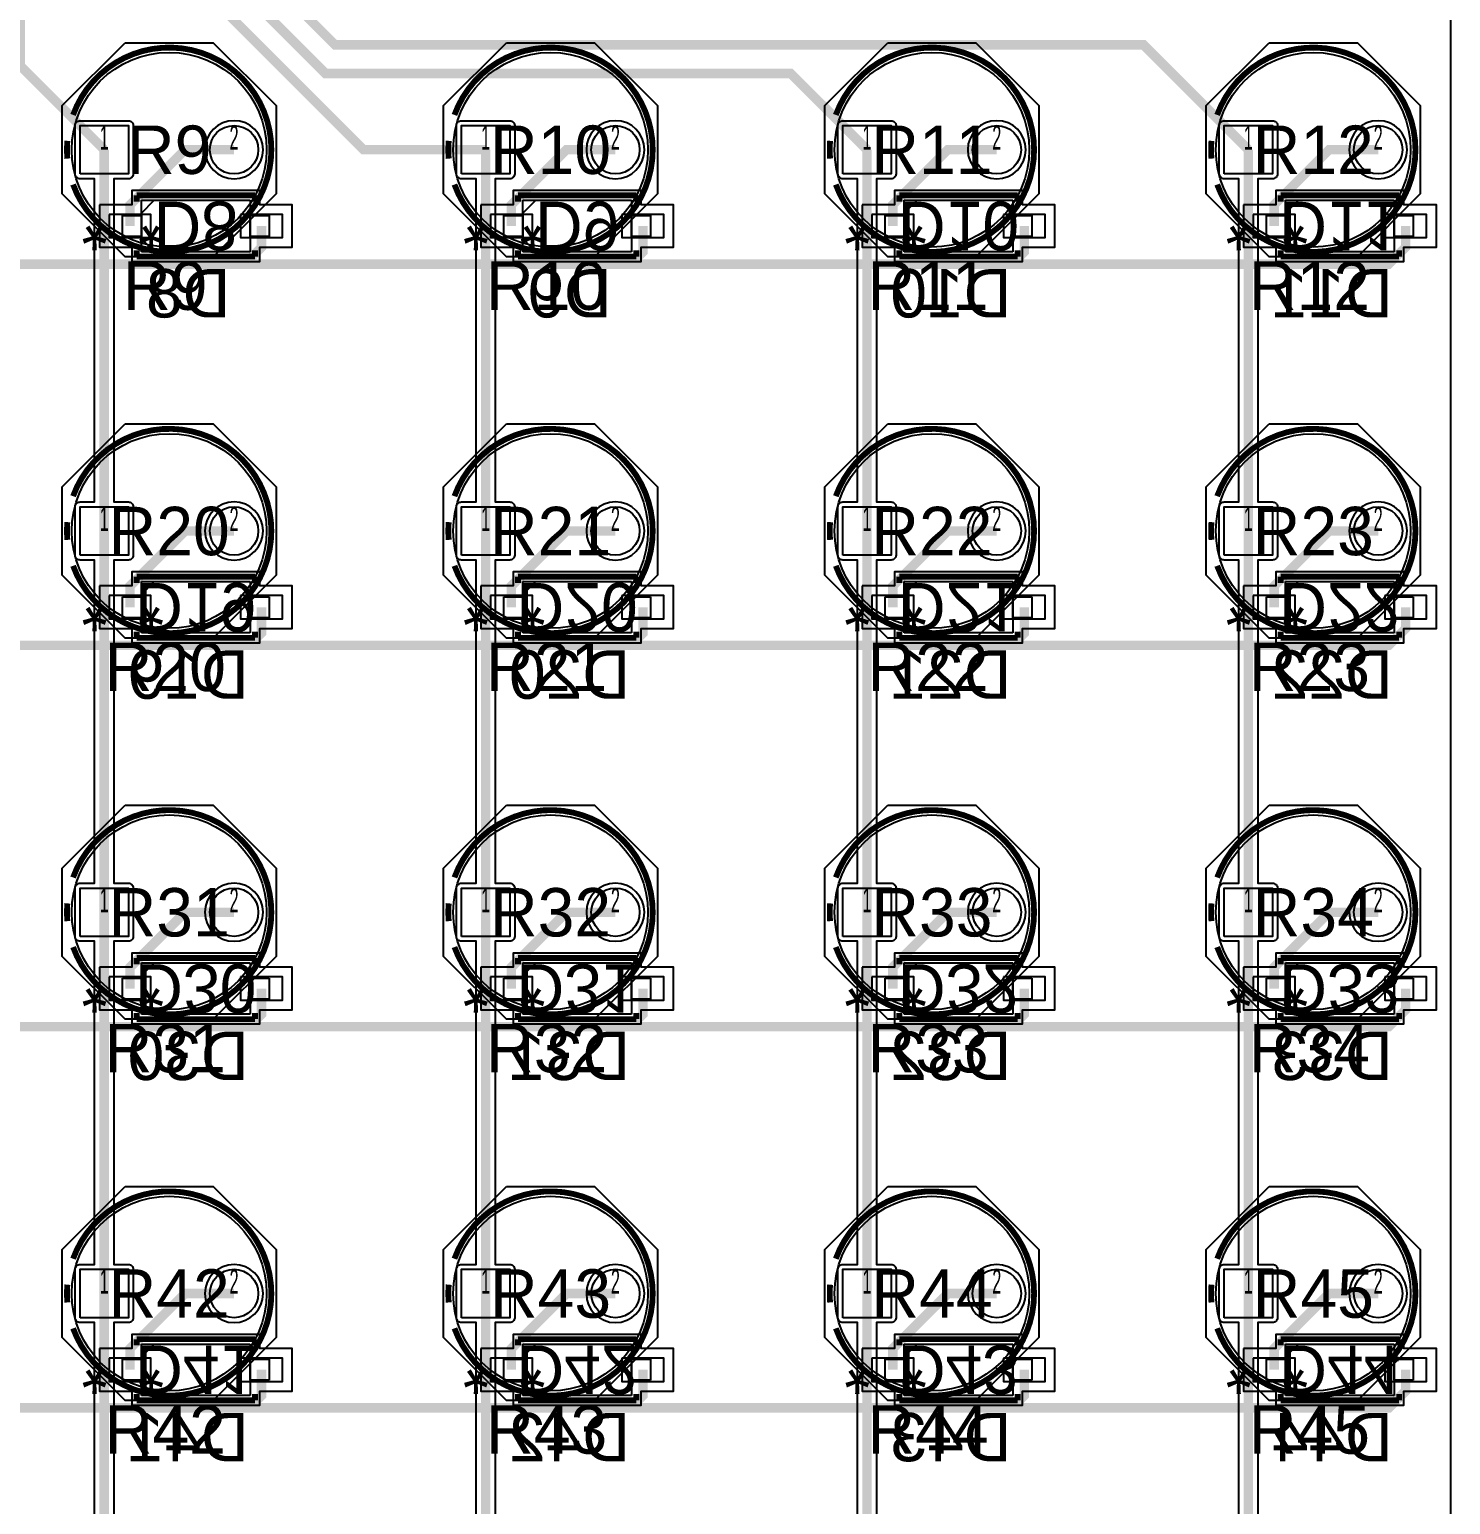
# Model space of a CAD drawing. Extents: x -64 to 44, y -72 to 40.
# Drawn here: x 6.24 to 43.5, y -25.53 to 13.15 of the extents above; entities that cross this region are included whole.
import ezdxf
from ezdxf.enums import TextEntityAlignment as Align

# ---------------------------------------------------------------- set-up
doc = ezdxf.new("R2010")
doc.units = 0
for name, color, linetype in [('ASSEMBLY', 12, 'CONTINUOUS'), ('BOUND', 85, 'CONTINUOUS'), ('COND', 80, 'CONTINUOUS'), ('COND2', 2, 'CONTINUOUS'), ('PACKAGES', 202, 'CONTINUOUS'), ('SILK_SCREEN', 85, 'CONTINUOUS'), ('SOLDER_MASK', 85, 'CONTINUOUS'), ('TEXT', 142, 'CONTINUOUS')]:
    doc.layers.add(name, color=color, linetype=linetype)

msp = doc.modelspace()

# ---------------------------------------------------------------- linework, layer by layer
at = {"layer": 'ASSEMBLY'}
for points in [[(12.4545, 10, -1), (7.3491, 10, -1), (12.4545, 10)], [(22.4545, 10, -1), (17.3491, 10, -1), (22.4545, 10)], [(32.4545, 10, -1), (27.3491, 10, -1), (32.4545, 10)], [(42.4545, 10, -1), (37.3491, 10, -1), (42.4545, 10)], [(12.4545, 0, -1), (7.3491, 0, -1), (12.4545, 0)], [(22.4545, 0, -1), (17.3491, 0, -1), (22.4545, 0)], [(32.4545, 0, -1), (27.3491, 0, -1), (32.4545, 0)], [(42.4545, 0, -1), (37.3491, 0, -1), (42.4545, 0)], [(12.4545, -10, -1), (7.3491, -10, -1), (12.4545, -10)], [(22.4545, -10, -1), (17.3491, -10, -1), (22.4545, -10)], [(32.4545, -10, -1), (27.3491, -10, -1), (32.4545, -10)], [(42.4545, -10, -1), (37.3491, -10, -1), (42.4545, -10)], [(12.4545, -20, -1), (7.3491, -20, -1), (12.4545, -20)], [(22.4545, -20, -1), (17.3491, -20, -1), (22.4545, -20)], [(32.4545, -20, -1), (27.3491, -20, -1), (32.4545, -20)], [(42.4545, -20, -1), (37.3491, -20, -1), (42.4545, -20)]]:
    msp.add_lwpolyline(points, format="xyb", dxfattribs=at)
for points in [[(9.175, 8.3375), (9.5125, 8.675)], [(9.175, 8.675), (12.025, 8.675)], [(9.175, 7.325), (9.175, 8.675)], [(12.025, 8.675), (12.025, 7.325)], [(19.175, 8.3375), (19.5125, 8.675)], [(19.175, 8.675), (22.025, 8.675)], [(19.175, 7.325), (19.175, 8.675)], [(22.025, 8.675), (22.025, 7.325)], [(29.175, 8.3375), (29.5125, 8.675)], [(29.175, 8.675), (32.025, 8.675)], [(29.175, 7.325), (29.175, 8.675)], [(32.025, 8.675), (32.025, 7.325)], [(39.175, 8.3375), (39.5125, 8.675)], [(39.175, 8.675), (42.025, 8.675)], [(39.175, 7.325), (39.175, 8.675)], [(42.025, 8.675), (42.025, 7.325)], [(8.675, 7.725), (8.675, 8.275)], [(8.675, 8.275), (9.175, 8.275)], [(9.175, 8.275), (9.175, 7.725)], [(12.025, 7.725), (12.025, 8.275)], [(12.025, 8.275), (12.525, 8.275)], [(12.525, 8.275), (12.525, 7.725)], [(18.675, 7.725), (18.675, 8.275)], [(18.675, 8.275), (19.175, 8.275)], [(19.175, 8.275), (19.175, 7.725)], [(22.025, 7.725), (22.025, 8.275)], [(22.025, 8.275), (22.525, 8.275)], [(22.525, 8.275), (22.525, 7.725)], [(28.675, 7.725), (28.675, 8.275)], [(28.675, 8.275), (29.175, 8.275)], [(29.175, 8.275), (29.175, 7.725)], [(32.025, 7.725), (32.025, 8.275)], [(32.025, 8.275), (32.525, 8.275)], [(32.525, 8.275), (32.525, 7.725)], [(38.675, 7.725), (38.675, 8.275)], [(38.675, 8.275), (39.175, 8.275)], [(39.175, 8.275), (39.175, 7.725)], [(42.025, 7.725), (42.025, 8.275)], [(42.025, 8.275), (42.525, 8.275)], [(42.525, 8.275), (42.525, 7.725)], [(9.175, 7.725), (8.675, 7.725)], [(9.175, 7.6625), (9.5125, 7.325)], [(12.525, 7.725), (12.025, 7.725)], [(19.175, 7.725), (18.675, 7.725)], [(19.175, 7.6625), (19.5125, 7.325)], [(22.525, 7.725), (22.025, 7.725)], [(29.175, 7.725), (28.675, 7.725)], [(29.175, 7.6625), (29.5125, 7.325)], [(32.525, 7.725), (32.025, 7.725)], [(39.175, 7.725), (38.675, 7.725)], [(39.175, 7.6625), (39.5125, 7.325)], [(42.525, 7.725), (42.025, 7.725)], [(12.025, 7.325), (9.175, 7.325)], [(22.025, 7.325), (19.175, 7.325)], [(32.025, 7.325), (29.175, 7.325)], [(42.025, 7.325), (39.175, 7.325)], [(9.175, -1.6625), (9.5125, -1.325)], [(9.175, -1.325), (12.025, -1.325)], [(9.175, -2.675), (9.175, -1.325)], [(12.025, -1.325), (12.025, -2.675)], [(19.175, -1.6625), (19.5125, -1.325)], [(19.175, -1.325), (22.025, -1.325)], [(19.175, -2.675), (19.175, -1.325)], [(22.025, -1.325), (22.025, -2.675)], [(29.175, -1.6625), (29.5125, -1.325)], [(29.175, -1.325), (32.025, -1.325)], [(29.175, -2.675), (29.175, -1.325)], [(32.025, -1.325), (32.025, -2.675)], [(39.175, -1.6625), (39.5125, -1.325)], [(39.175, -1.325), (42.025, -1.325)], [(39.175, -2.675), (39.175, -1.325)], [(42.025, -1.325), (42.025, -2.675)], [(8.675, -2.275), (8.675, -1.725)], [(8.675, -1.725), (9.175, -1.725)], [(9.175, -1.725), (9.175, -2.275)], [(12.025, -2.275), (12.025, -1.725)], [(12.025, -1.725), (12.525, -1.725)], [(12.525, -1.725), (12.525, -2.275)], [(18.675, -2.275), (18.675, -1.725)], [(18.675, -1.725), (19.175, -1.725)], [(19.175, -1.725), (19.175, -2.275)], [(22.025, -2.275), (22.025, -1.725)], [(22.025, -1.725), (22.525, -1.725)], [(22.525, -1.725), (22.525, -2.275)], [(28.675, -2.275), (28.675, -1.725)], [(28.675, -1.725), (29.175, -1.725)], [(29.175, -1.725), (29.175, -2.275)], [(32.025, -2.275), (32.025, -1.725)], [(32.025, -1.725), (32.525, -1.725)], [(32.525, -1.725), (32.525, -2.275)], [(38.675, -2.275), (38.675, -1.725)], [(38.675, -1.725), (39.175, -1.725)], [(39.175, -1.725), (39.175, -2.275)], [(42.025, -2.275), (42.025, -1.725)], [(42.025, -1.725), (42.525, -1.725)], [(42.525, -1.725), (42.525, -2.275)], [(9.175, -2.275), (8.675, -2.275)], [(12.525, -2.275), (12.025, -2.275)], [(19.175, -2.275), (18.675, -2.275)], [(22.525, -2.275), (22.025, -2.275)], [(29.175, -2.275), (28.675, -2.275)], [(32.525, -2.275), (32.025, -2.275)], [(39.175, -2.275), (38.675, -2.275)], [(42.525, -2.275), (42.025, -2.275)], [(9.175, -2.3375), (9.5125, -2.675)], [(12.025, -2.675), (9.175, -2.675)], [(19.175, -2.3375), (19.5125, -2.675)], [(22.025, -2.675), (19.175, -2.675)], [(29.175, -2.3375), (29.5125, -2.675)], [(32.025, -2.675), (29.175, -2.675)], [(39.175, -2.3375), (39.5125, -2.675)], [(42.025, -2.675), (39.175, -2.675)], [(9.175, -11.6625), (9.5125, -11.325)], [(9.175, -11.325), (12.025, -11.325)], [(9.175, -12.675), (9.175, -11.325)], [(12.025, -11.325), (12.025, -12.675)], [(19.175, -11.6625), (19.5125, -11.325)], [(19.175, -11.325), (22.025, -11.325)], [(19.175, -12.675), (19.175, -11.325)], [(22.025, -11.325), (22.025, -12.675)], [(29.175, -11.6625), (29.5125, -11.325)], [(29.175, -11.325), (32.025, -11.325)], [(29.175, -12.675), (29.175, -11.325)], [(32.025, -11.325), (32.025, -12.675)], [(39.175, -11.6625), (39.5125, -11.325)], [(39.175, -11.325), (42.025, -11.325)], [(39.175, -12.675), (39.175, -11.325)], [(42.025, -11.325), (42.025, -12.675)], [(8.675, -12.275), (8.675, -11.725)], [(8.675, -11.725), (9.175, -11.725)], [(9.175, -11.725), (9.175, -12.275)], [(12.025, -12.275), (12.025, -11.725)], [(12.025, -11.725), (12.525, -11.725)], [(12.525, -11.725), (12.525, -12.275)], [(18.675, -12.275), (18.675, -11.725)], [(18.675, -11.725), (19.175, -11.725)], [(19.175, -11.725), (19.175, -12.275)], [(22.025, -12.275), (22.025, -11.725)], [(22.025, -11.725), (22.525, -11.725)], [(22.525, -11.725), (22.525, -12.275)], [(28.675, -12.275), (28.675, -11.725)], [(28.675, -11.725), (29.175, -11.725)], [(29.175, -11.725), (29.175, -12.275)], [(32.025, -12.275), (32.025, -11.725)], [(32.025, -11.725), (32.525, -11.725)], [(32.525, -11.725), (32.525, -12.275)], [(38.675, -12.275), (38.675, -11.725)], [(38.675, -11.725), (39.175, -11.725)], [(39.175, -11.725), (39.175, -12.275)], [(42.025, -12.275), (42.025, -11.725)], [(42.025, -11.725), (42.525, -11.725)], [(42.525, -11.725), (42.525, -12.275)], [(9.175, -12.275), (8.675, -12.275)], [(9.175, -12.3375), (9.5125, -12.675)], [(12.525, -12.275), (12.025, -12.275)], [(19.175, -12.275), (18.675, -12.275)], [(19.175, -12.3375), (19.5125, -12.675)], [(22.525, -12.275), (22.025, -12.275)], [(29.175, -12.275), (28.675, -12.275)], [(29.175, -12.3375), (29.5125, -12.675)], [(32.525, -12.275), (32.025, -12.275)], [(39.175, -12.275), (38.675, -12.275)], [(39.175, -12.3375), (39.5125, -12.675)], [(42.525, -12.275), (42.025, -12.275)], [(12.025, -12.675), (9.175, -12.675)], [(22.025, -12.675), (19.175, -12.675)], [(32.025, -12.675), (29.175, -12.675)], [(42.025, -12.675), (39.175, -12.675)], [(9.175, -21.6625), (9.5125, -21.325)], [(9.175, -21.325), (12.025, -21.325)], [(9.175, -22.675), (9.175, -21.325)], [(12.025, -21.325), (12.025, -22.675)], [(19.175, -21.6625), (19.5125, -21.325)], [(19.175, -21.325), (22.025, -21.325)], [(19.175, -22.675), (19.175, -21.325)], [(22.025, -21.325), (22.025, -22.675)], [(29.175, -21.6625), (29.5125, -21.325)], [(29.175, -21.325), (32.025, -21.325)], [(29.175, -22.675), (29.175, -21.325)], [(32.025, -21.325), (32.025, -22.675)], [(39.175, -21.6625), (39.5125, -21.325)], [(39.175, -21.325), (42.025, -21.325)], [(39.175, -22.675), (39.175, -21.325)], [(42.025, -21.325), (42.025, -22.675)], [(8.675, -22.275), (8.675, -21.725)], [(8.675, -21.725), (9.175, -21.725)], [(9.175, -21.725), (9.175, -22.275)], [(12.025, -22.275), (12.025, -21.725)], [(12.025, -21.725), (12.525, -21.725)], [(12.525, -21.725), (12.525, -22.275)], [(18.675, -22.275), (18.675, -21.725)], [(18.675, -21.725), (19.175, -21.725)], [(19.175, -21.725), (19.175, -22.275)], [(22.025, -22.275), (22.025, -21.725)], [(22.025, -21.725), (22.525, -21.725)], [(22.525, -21.725), (22.525, -22.275)], [(28.675, -22.275), (28.675, -21.725)], [(28.675, -21.725), (29.175, -21.725)], [(29.175, -21.725), (29.175, -22.275)], [(32.025, -22.275), (32.025, -21.725)], [(32.025, -21.725), (32.525, -21.725)], [(32.525, -21.725), (32.525, -22.275)], [(38.675, -22.275), (38.675, -21.725)], [(38.675, -21.725), (39.175, -21.725)], [(39.175, -21.725), (39.175, -22.275)], [(42.025, -22.275), (42.025, -21.725)], [(42.025, -21.725), (42.525, -21.725)], [(42.525, -21.725), (42.525, -22.275)], [(9.175, -22.275), (8.675, -22.275)], [(9.175, -22.3375), (9.5125, -22.675)], [(12.525, -22.275), (12.025, -22.275)], [(19.175, -22.275), (18.675, -22.275)], [(19.175, -22.3375), (19.5125, -22.675)], [(22.525, -22.275), (22.025, -22.275)], [(29.175, -22.275), (28.675, -22.275)], [(29.175, -22.3375), (29.5125, -22.675)], [(32.525, -22.275), (32.025, -22.275)], [(39.175, -22.275), (38.675, -22.275)], [(39.175, -22.3375), (39.5125, -22.675)], [(42.525, -22.275), (42.025, -22.275)], [(12.025, -22.675), (9.175, -22.675)], [(22.025, -22.675), (19.175, -22.675)], [(32.025, -22.675), (29.175, -22.675)], [(42.025, -22.675), (39.175, -22.675)]]:
    msp.add_lwpolyline(points, dxfattribs=at)
at = {"layer": 'BOUND'}
for points in [[(8.7461, 12.8067), (11.0575, 12.8067), (12.7085, 11.1557), (12.7085, 8.8443), (11.0575, 7.1933), (8.7461, 7.1933), (7.0951, 8.8443), (7.0951, 11.1557)], [(18.7461, 12.8067), (21.0575, 12.8067), (22.7085, 11.1557), (22.7085, 8.8443), (21.0575, 7.1933), (18.7461, 7.1933), (17.0951, 8.8443), (17.0951, 11.1557)], [(28.7461, 12.8067), (31.0575, 12.8067), (32.7085, 11.1557), (32.7085, 8.8443), (31.0575, 7.1933), (28.7461, 7.1933), (27.0951, 8.8443), (27.0951, 11.1557)], [(38.7461, 12.8067), (41.0575, 12.8067), (42.7085, 11.1557), (42.7085, 8.8443), (41.0575, 7.1933), (38.7461, 7.1933), (37.0951, 8.8443), (37.0951, 11.1557)], [(8.071, 8.559), (8.071, 7.441), (8.921, 7.441), (8.921, 7.071), (12.279, 7.071), (12.279, 7.441), (13.129, 7.441), (13.129, 8.559), (12.279, 8.559), (12.279, 8.929), (8.921, 8.929), (8.921, 8.559)], [(18.071, 8.559), (18.071, 7.441), (18.921, 7.441), (18.921, 7.071), (22.279, 7.071), (22.279, 7.441), (23.129, 7.441), (23.129, 8.559), (22.279, 8.559), (22.279, 8.929), (18.921, 8.929), (18.921, 8.559)], [(28.071, 8.559), (28.071, 7.441), (28.921, 7.441), (28.921, 7.071), (32.279, 7.071), (32.279, 7.441), (33.129, 7.441), (33.129, 8.559), (32.279, 8.559), (32.279, 8.929), (28.921, 8.929), (28.921, 8.559)], [(38.071, 8.559), (38.071, 7.441), (38.921, 7.441), (38.921, 7.071), (42.279, 7.071), (42.279, 7.441), (43.129, 7.441), (43.129, 8.559), (42.279, 8.559), (42.279, 8.929), (38.921, 8.929), (38.921, 8.559)], [(8.7461, 2.8067), (11.0575, 2.8067), (12.7085, 1.1557), (12.7085, -1.1557), (11.0575, -2.8067), (8.7461, -2.8067), (7.0951, -1.1557), (7.0951, 1.1557)], [(18.7461, 2.8067), (21.0575, 2.8067), (22.7085, 1.1557), (22.7085, -1.1557), (21.0575, -2.8067), (18.7461, -2.8067), (17.0951, -1.1557), (17.0951, 1.1557)], [(28.7461, 2.8067), (31.0575, 2.8067), (32.7085, 1.1557), (32.7085, -1.1557), (31.0575, -2.8067), (28.7461, -2.8067), (27.0951, -1.1557), (27.0951, 1.1557)], [(38.7461, 2.8067), (41.0575, 2.8067), (42.7085, 1.1557), (42.7085, -1.1557), (41.0575, -2.8067), (38.7461, -2.8067), (37.0951, -1.1557), (37.0951, 1.1557)], [(8.071, -1.441), (8.071, -2.559), (8.921, -2.559), (8.921, -2.929), (12.279, -2.929), (12.279, -2.559), (13.129, -2.559), (13.129, -1.441), (12.279, -1.441), (12.279, -1.071), (8.921, -1.071), (8.921, -1.441)], [(18.071, -1.441), (18.071, -2.559), (18.921, -2.559), (18.921, -2.929), (22.279, -2.929), (22.279, -2.559), (23.129, -2.559), (23.129, -1.441), (22.279, -1.441), (22.279, -1.071), (18.921, -1.071), (18.921, -1.441)], [(28.071, -1.441), (28.071, -2.559), (28.921, -2.559), (28.921, -2.929), (32.279, -2.929), (32.279, -2.559), (33.129, -2.559), (33.129, -1.441), (32.279, -1.441), (32.279, -1.071), (28.921, -1.071), (28.921, -1.441)], [(38.071, -1.441), (38.071, -2.559), (38.921, -2.559), (38.921, -2.929), (42.279, -2.929), (42.279, -2.559), (43.129, -2.559), (43.129, -1.441), (42.279, -1.441), (42.279, -1.071), (38.921, -1.071), (38.921, -1.441)], [(8.7461, -7.1933), (11.0575, -7.1933), (12.7085, -8.8443), (12.7085, -11.1557), (11.0575, -12.8067), (8.7461, -12.8067), (7.0951, -11.1557), (7.0951, -8.8443)], [(18.7461, -7.1933), (21.0575, -7.1933), (22.7085, -8.8443), (22.7085, -11.1557), (21.0575, -12.8067), (18.7461, -12.8067), (17.0951, -11.1557), (17.0951, -8.8443)], [(28.7461, -7.1933), (31.0575, -7.1933), (32.7085, -8.8443), (32.7085, -11.1557), (31.0575, -12.8067), (28.7461, -12.8067), (27.0951, -11.1557), (27.0951, -8.8443)], [(38.7461, -7.1933), (41.0575, -7.1933), (42.7085, -8.8443), (42.7085, -11.1557), (41.0575, -12.8067), (38.7461, -12.8067), (37.0951, -11.1557), (37.0951, -8.8443)], [(8.071, -11.441), (8.071, -12.559), (8.921, -12.559), (8.921, -12.929), (12.279, -12.929), (12.279, -12.559), (13.129, -12.559), (13.129, -11.441), (12.279, -11.441), (12.279, -11.071), (8.921, -11.071), (8.921, -11.441)], [(18.071, -11.441), (18.071, -12.559), (18.921, -12.559), (18.921, -12.929), (22.279, -12.929), (22.279, -12.559), (23.129, -12.559), (23.129, -11.441), (22.279, -11.441), (22.279, -11.071), (18.921, -11.071), (18.921, -11.441)], [(28.071, -11.441), (28.071, -12.559), (28.921, -12.559), (28.921, -12.929), (32.279, -12.929), (32.279, -12.559), (33.129, -12.559), (33.129, -11.441), (32.279, -11.441), (32.279, -11.071), (28.921, -11.071), (28.921, -11.441)], [(38.071, -11.441), (38.071, -12.559), (38.921, -12.559), (38.921, -12.929), (42.279, -12.929), (42.279, -12.559), (43.129, -12.559), (43.129, -11.441), (42.279, -11.441), (42.279, -11.071), (38.921, -11.071), (38.921, -11.441)], [(8.7461, -17.1933), (11.0575, -17.1933), (12.7085, -18.8443), (12.7085, -21.1557), (11.0575, -22.8067), (8.7461, -22.8067), (7.0951, -21.1557), (7.0951, -18.8443)], [(18.7461, -17.1933), (21.0575, -17.1933), (22.7085, -18.8443), (22.7085, -21.1557), (21.0575, -22.8067), (18.7461, -22.8067), (17.0951, -21.1557), (17.0951, -18.8443)], [(28.7461, -17.1933), (31.0575, -17.1933), (32.7085, -18.8443), (32.7085, -21.1557), (31.0575, -22.8067), (28.7461, -22.8067), (27.0951, -21.1557), (27.0951, -18.8443)], [(38.7461, -17.1933), (41.0575, -17.1933), (42.7085, -18.8443), (42.7085, -21.1557), (41.0575, -22.8067), (38.7461, -22.8067), (37.0951, -21.1557), (37.0951, -18.8443)], [(8.071, -21.441), (8.071, -22.559), (8.921, -22.559), (8.921, -22.929), (12.279, -22.929), (12.279, -22.559), (13.129, -22.559), (13.129, -21.441), (12.279, -21.441), (12.279, -21.071), (8.921, -21.071), (8.921, -21.441)], [(18.071, -21.441), (18.071, -22.559), (18.921, -22.559), (18.921, -22.929), (22.279, -22.929), (22.279, -22.559), (23.129, -22.559), (23.129, -21.441), (22.279, -21.441), (22.279, -21.071), (18.921, -21.071), (18.921, -21.441)], [(28.071, -21.441), (28.071, -22.559), (28.921, -22.559), (28.921, -22.929), (32.279, -22.929), (32.279, -22.559), (33.129, -22.559), (33.129, -21.441), (32.279, -21.441), (32.279, -21.071), (28.921, -21.071), (28.921, -21.441)], [(38.071, -21.441), (38.071, -22.559), (38.921, -22.559), (38.921, -22.929), (42.279, -22.929), (42.279, -22.559), (43.129, -22.559), (43.129, -21.441), (42.279, -21.441), (42.279, -21.071), (38.921, -21.071), (38.921, -21.441)]]:
    msp.add_lwpolyline(points, close=True, dxfattribs=at)
at = {"layer": 'COND'}
for points in [[(43.4999, 39.9999), (43.4999, -71.4999), (-63.4999, -71.4999), (-63.4999, 39.9999)], [(7.565, 9.365), (7.565, 10.635), (8.835, 10.635), (8.835, 9.365)], [(17.565, 9.365), (17.565, 10.635), (18.835, 10.635), (18.835, 9.365)], [(27.565, 9.365), (27.565, 10.635), (28.835, 10.635), (28.835, 9.365)], [(37.565, 9.365), (37.565, 10.635), (38.835, 10.635), (38.835, 9.365)], [(7.565, -0.635), (7.565, 0.635), (8.835, 0.635), (8.835, -0.635)], [(17.565, -0.635), (17.565, 0.635), (18.835, 0.635), (18.835, -0.635)], [(27.565, -0.635), (27.565, 0.635), (28.835, 0.635), (28.835, -0.635)], [(37.565, -0.635), (37.565, 0.635), (38.835, 0.635), (38.835, -0.635)], [(7.565, -10.635), (7.565, -9.365), (8.835, -9.365), (8.835, -10.635)], [(17.565, -10.635), (17.565, -9.365), (18.835, -9.365), (18.835, -10.635)], [(27.565, -10.635), (27.565, -9.365), (28.835, -9.365), (28.835, -10.635)], [(37.565, -10.635), (37.565, -9.365), (38.835, -9.365), (38.835, -10.635)], [(7.565, -20.635), (7.565, -19.365), (8.835, -19.365), (8.835, -20.635)], [(17.565, -20.635), (17.565, -19.365), (18.835, -19.365), (18.835, -20.635)], [(27.565, -20.635), (27.565, -19.365), (28.835, -19.365), (28.835, -20.635)], [(37.565, -20.635), (37.565, -19.365), (38.835, -19.365), (38.835, -20.635)]]:
    msp.add_lwpolyline(points, close=True, dxfattribs=at)
for points in [[(7.9478, -29.2378), (7.9478, -20.7622), (7.565, -20.7622, -0.414214), (7.4378, -20.635), (7.4378, -19.365, -0.414214), (7.565, -19.2378), (7.9478, -19.2378), (7.9478, -10.7622), (7.565, -10.7622, -0.414214), (7.4378, -10.635), (7.4378, -9.365, -0.414214), (7.565, -9.2378), (7.9478, -9.2378), (7.9478, -0.7622), (7.565, -0.7622, -0.414214), (7.4378, -0.635), (7.4378, 0.635, -0.414214), (7.565, 0.7622), (7.9478, 0.7622), (7.9478, 9.2378), (7.565, 9.2378, -0.414214), (7.4378, 9.365), (7.4378, 10.635, -0.414214), (7.565, 10.7622), (8.835, 10.7622, -0.414214), (8.9622, 10.635), (8.9622, 9.365, -0.414214), (8.835, 9.2378), (8.4522, 9.2378), (8.4522, 0.7622), (8.835, 0.7622, -0.414214), (8.9622, 0.635), (8.9622, -0.635, -0.414214), (8.835, -0.7622), (8.4522, -0.7622), (8.4522, -9.2378), (8.835, -9.2378, -0.414214), (8.9622, -9.365), (8.9622, -10.635, -0.414214), (8.835, -10.7622), (8.4522, -10.7622), (8.4522, -19.2378), (8.835, -19.2378, -0.414214), (8.9622, -19.365), (8.9622, -20.635, -0.414214), (8.835, -20.7622), (8.4522, -20.7622), (8.4522, -29.2378)], [(17.9478, -29.2378), (17.9478, -20.7622), (17.565, -20.7622, -0.414214), (17.4378, -20.635), (17.4378, -19.365, -0.414214), (17.565, -19.2378), (17.9478, -19.2378), (17.9478, -10.7622), (17.565, -10.7622, -0.414214), (17.4378, -10.635), (17.4378, -9.365, -0.414214), (17.565, -9.2378), (17.9478, -9.2378), (17.9478, -0.7622), (17.565, -0.7622, -0.414214), (17.4378, -0.635), (17.4378, 0.635, -0.414214), (17.565, 0.7622), (17.9478, 0.7622), (17.9478, 9.2378), (17.565, 9.2378, -0.414214), (17.4378, 9.365), (17.4378, 10.635, -0.414214), (17.565, 10.7622), (18.835, 10.7622, -0.414214), (18.9622, 10.635), (18.9622, 9.365, -0.414214), (18.835, 9.2378), (18.4522, 9.2378), (18.4522, 0.7622), (18.835, 0.7622, -0.414214), (18.9622, 0.635), (18.9622, -0.635, -0.414214), (18.835, -0.7622), (18.4522, -0.7622), (18.4522, -9.2378), (18.835, -9.2378, -0.414214), (18.9622, -9.365), (18.9622, -10.635, -0.414214), (18.835, -10.7622), (18.4522, -10.7622), (18.4522, -19.2378), (18.835, -19.2378, -0.414214), (18.9622, -19.365), (18.9622, -20.635, -0.414214), (18.835, -20.7622), (18.4522, -20.7622), (18.4522, -29.2378)], [(27.9478, -29.2378), (27.9478, -20.7622), (27.565, -20.7622, -0.414214), (27.4378, -20.635), (27.4378, -19.365, -0.414214), (27.565, -19.2378), (27.9478, -19.2378), (27.9478, -10.7622), (27.565, -10.7622, -0.414214), (27.4378, -10.635), (27.4378, -9.365, -0.414214), (27.565, -9.2378), (27.9478, -9.2378), (27.9478, -0.7622), (27.565, -0.7622, -0.414214), (27.4378, -0.635), (27.4378, 0.635, -0.414214), (27.565, 0.7622), (27.9478, 0.7622), (27.9478, 9.2378), (27.565, 9.2378, -0.414214), (27.4378, 9.365), (27.4378, 10.635, -0.414214), (27.565, 10.7622), (28.835, 10.7622, -0.414214), (28.9622, 10.635), (28.9622, 9.365, -0.414214), (28.835, 9.2378), (28.4522, 9.2378), (28.4522, 0.7622), (28.835, 0.7622, -0.414214), (28.9622, 0.635), (28.9622, -0.635, -0.414214), (28.835, -0.7622), (28.4522, -0.7622), (28.4522, -9.2378), (28.835, -9.2378, -0.414214), (28.9622, -9.365), (28.9622, -10.635, -0.414214), (28.835, -10.7622), (28.4522, -10.7622), (28.4522, -19.2378), (28.835, -19.2378, -0.414214), (28.9622, -19.365), (28.9622, -20.635, -0.414214), (28.835, -20.7622), (28.4522, -20.7622), (28.4522, -29.2378)], [(37.9478, -29.2378), (37.9478, -20.7622), (37.565, -20.7622, -0.414214), (37.4378, -20.635), (37.4378, -19.365, -0.414214), (37.565, -19.2378), (37.9478, -19.2378), (37.9478, -10.7622), (37.565, -10.7622, -0.414214), (37.4378, -10.635), (37.4378, -9.365, -0.414214), (37.565, -9.2378), (37.9478, -9.2378), (37.9478, -0.7622), (37.565, -0.7622, -0.414214), (37.4378, -0.635), (37.4378, 0.635, -0.414214), (37.565, 0.7622), (37.9478, 0.7622), (37.9478, 9.2378), (37.565, 9.2378, -0.414214), (37.4378, 9.365), (37.4378, 10.635, -0.414214), (37.565, 10.7622), (38.835, 10.7622, -0.414214), (38.9622, 10.635), (38.9622, 9.365, -0.414214), (38.835, 9.2378), (38.4522, 9.2378), (38.4522, 0.7622), (38.835, 0.7622, -0.414214), (38.9622, 0.635), (38.9622, -0.635, -0.414214), (38.835, -0.7622), (38.4522, -0.7622), (38.4522, -9.2378), (38.835, -9.2378, -0.414214), (38.9622, -9.365), (38.9622, -10.635, -0.414214), (38.835, -10.7622), (38.4522, -10.7622), (38.4522, -19.2378), (38.835, -19.2378, -0.414214), (38.9622, -19.365), (38.9622, -20.635, -0.414214), (38.835, -20.7622), (38.4522, -20.7622), (38.4522, -29.2378)]]:
    msp.add_lwpolyline(points, format="xyb", dxfattribs=at)
for points in [[(12.3658, 10, 1), (10.8414, 10, 1)], [(22.3658, 10, 1), (20.8414, 10, 1)], [(32.3658, 10, 1), (30.8414, 10, 1)], [(42.3658, 10, 1), (40.8414, 10, 1)], [(12.3658, 0, 1), (10.8414, 0, 1)], [(22.3658, 0, 1), (20.8414, 0, 1)], [(32.3658, 0, 1), (30.8414, 0, 1)], [(42.3658, 0, 1), (40.8414, 0, 1)], [(12.3658, -10, 1), (10.8414, -10, 1)], [(22.3658, -10, 1), (20.8414, -10, 1)], [(32.3658, -10, 1), (30.8414, -10, 1)], [(42.3658, -10, 1), (40.8414, -10, 1)], [(12.3658, -20, 1), (10.8414, -20, 1)], [(22.3658, -20, 1), (20.8414, -20, 1)], [(32.3658, -20, 1), (30.8414, -20, 1)], [(42.3658, -20, 1), (40.8414, -20, 1)]]:
    msp.add_lwpolyline(points, format="xyb", close=True, dxfattribs=at)
at = {"layer": 'COND', "const_width": 0.25}
for points in [[(8.2, 0), (8.2, 10)], [(18.2, 0), (18.2, 10)], [(28.2, 0), (28.2, 10)], [(38.2, 0), (38.2, 10)], [(8.2, -10), (8.2, 0)], [(18.2, -10), (18.2, 0)], [(28.2, -10), (28.2, 0)], [(38.2, -10), (38.2, 0)], [(8.2, -20), (8.2, -10)], [(18.2, -20), (18.2, -10)], [(28.2, -20), (28.2, -10)], [(38.2, -20), (38.2, -10)], [(8.2, -30), (8.2, -20)], [(18.2, -30), (18.2, -20)], [(28.2, -30), (28.2, -20)], [(38.2, -30), (38.2, -20)]]:
    msp.add_lwpolyline(points, dxfattribs=at)
at = {"layer": 'COND'}
for centre in [(11.6036, 10), (21.6036, 10), (31.6036, 10), (41.6036, 10), (11.6036, 0), (21.6036, 0), (31.6036, 0), (41.6036, 0), (11.6036, -10), (21.6036, -10), (31.6036, -10), (41.6036, -10), (11.6036, -20), (21.6036, -20), (31.6036, -20), (41.6036, -20)]:
    msp.add_circle(centre, 0.635, dxfattribs=at)
at = {"layer": 'COND2', "const_width": 0.25}
for points in [[(-14.11, 31.22), (-3.39, 20.5), (3.5, 20.5), (6, 18), (6, 12.2), (8.2, 10)], [(-11.57, 31.22), (-1.6, 21.25), (3.75, 21.25), (15, 10), (18.2, 10)], [(28.2, 10), (26.2, 12), (14, 12), (4, 22), (0.19, 22), (-9.03, 31.22)], [(-6.49, 31.22), (1.98, 22.75), (4.25, 22.75), (14.25, 12.75), (35.45, 12.75), (38.2, 10)], [(11.6036, 10), (10.318, 10), (8.875, 8.557), (8.875, 8)], [(21.6036, 10), (20.318, 10), (18.875, 8.557), (18.875, 8)], [(31.6036, 10), (30.318, 10), (28.875, 8.557), (28.875, 8)], [(41.6036, 10), (40.318, 10), (38.875, 8.557), (38.875, 8)], [(12.325, 8), (12.325, 7.443), (11.882, 7)], [(22.325, 8), (22.325, 7.325), (22, 7)], [(32.325, 8), (32.325, 7.325), (32, 7)], [(42.325, 8), (42.325, 7.443), (41.882, 7), (32, 7)], [(11.882, 7), (1.882, 7)], [(22, 7), (11.882, 7)], [(32, 7), (22, 7)], [(11.6036, 0), (10.318, 0), (8.875, -1.443), (8.875, -2)], [(21.6036, 0), (20.318, 0), (18.875, -1.443), (18.875, -2)], [(31.6036, 0), (30.318, 0), (28.875, -1.443), (28.875, -2)], [(41.6036, 0), (40.318, 0), (38.875, -1.443), (38.875, -2)], [(12.325, -2), (12.325, -2.675), (12, -3)], [(22.325, -2), (22.325, -2.675), (22, -3)], [(32.325, -2), (32.325, -2.675), (32, -3)], [(42.325, -2), (42.325, -2.557), (41.882, -3), (32, -3)], [(12, -3), (2, -3)], [(22, -3), (12, -3)], [(32, -3), (22, -3)], [(11.6036, -10), (10.318, -10), (8.875, -11.443), (8.875, -12)], [(21.6036, -10), (20.318, -10), (18.875, -11.443), (18.875, -12)], [(31.6036, -10), (30.318, -10), (28.875, -11.443), (28.875, -12)], [(41.6036, -10), (40.318, -10), (38.875, -11.443), (38.875, -12)], [(12.325, -12), (12.325, -12.675), (12, -13)], [(22.325, -12), (22.325, -12.675), (22, -13)], [(32.325, -12), (32.325, -12.675), (32, -13)], [(42.325, -12), (42.325, -12.557), (41.882, -13), (32, -13)], [(12, -13), (2, -13)], [(22, -13), (12, -13)], [(32, -13), (22, -13)], [(11.6036, -20), (10.318, -20), (8.875, -21.443), (8.875, -22)], [(21.6036, -20), (20.318, -20), (18.875, -21.443), (18.875, -22)], [(31.6036, -20), (30.318, -20), (28.875, -21.443), (28.875, -22)], [(41.6036, -20), (40.318, -20), (38.875, -21.443), (38.875, -22)], [(12.325, -22), (12.325, -22.675), (12, -23)], [(22.325, -22), (22.325, -22.675), (22, -23)], [(32.325, -22), (32.325, -22.675), (32, -23)], [(42.325, -22), (42.325, -22.557), (41.882, -23), (32, -23)], [(12, -23), (2, -23)], [(22, -23), (12, -23)], [(32, -23), (22, -23)]]:
    msp.add_lwpolyline(points, dxfattribs=at)
at = {"layer": 'COND2'}
for points in [[(7.565, 9.365), (7.565, 10.635), (8.835, 10.635), (8.835, 9.365)], [(17.565, 9.365), (17.565, 10.635), (18.835, 10.635), (18.835, 9.365)], [(27.565, 9.365), (27.565, 10.635), (28.835, 10.635), (28.835, 9.365)], [(37.565, 9.365), (37.565, 10.635), (38.835, 10.635), (38.835, 9.365)], [(8.325, 8.305), (8.325, 7.695), (9.425, 7.695), (9.425, 8.305)], [(11.775, 8.305), (11.775, 7.695), (12.875, 7.695), (12.875, 8.305)], [(18.325, 8.305), (18.325, 7.695), (19.425, 7.695), (19.425, 8.305)], [(21.775, 8.305), (21.775, 7.695), (22.875, 7.695), (22.875, 8.305)], [(28.325, 8.305), (28.325, 7.695), (29.425, 7.695), (29.425, 8.305)], [(31.775, 8.305), (31.775, 7.695), (32.875, 7.695), (32.875, 8.305)], [(38.325, 8.305), (38.325, 7.695), (39.425, 7.695), (39.425, 8.305)], [(41.775, 8.305), (41.775, 7.695), (42.875, 7.695), (42.875, 8.305)], [(7.565, -0.635), (7.565, 0.635), (8.835, 0.635), (8.835, -0.635)], [(17.565, -0.635), (17.565, 0.635), (18.835, 0.635), (18.835, -0.635)], [(27.565, -0.635), (27.565, 0.635), (28.835, 0.635), (28.835, -0.635)], [(37.565, -0.635), (37.565, 0.635), (38.835, 0.635), (38.835, -0.635)], [(8.325, -1.695), (8.325, -2.305), (9.425, -2.305), (9.425, -1.695)], [(11.775, -1.695), (11.775, -2.305), (12.875, -2.305), (12.875, -1.695)], [(18.325, -1.695), (18.325, -2.305), (19.425, -2.305), (19.425, -1.695)], [(21.775, -1.695), (21.775, -2.305), (22.875, -2.305), (22.875, -1.695)], [(28.325, -1.695), (28.325, -2.305), (29.425, -2.305), (29.425, -1.695)], [(31.775, -1.695), (31.775, -2.305), (32.875, -2.305), (32.875, -1.695)], [(38.325, -1.695), (38.325, -2.305), (39.425, -2.305), (39.425, -1.695)], [(41.775, -1.695), (41.775, -2.305), (42.875, -2.305), (42.875, -1.695)], [(7.565, -10.635), (7.565, -9.365), (8.835, -9.365), (8.835, -10.635)], [(17.565, -10.635), (17.565, -9.365), (18.835, -9.365), (18.835, -10.635)], [(27.565, -10.635), (27.565, -9.365), (28.835, -9.365), (28.835, -10.635)], [(37.565, -10.635), (37.565, -9.365), (38.835, -9.365), (38.835, -10.635)], [(8.325, -11.695), (8.325, -12.305), (9.425, -12.305), (9.425, -11.695)], [(11.775, -11.695), (11.775, -12.305), (12.875, -12.305), (12.875, -11.695)], [(18.325, -11.695), (18.325, -12.305), (19.425, -12.305), (19.425, -11.695)], [(21.775, -11.695), (21.775, -12.305), (22.875, -12.305), (22.875, -11.695)], [(28.325, -11.695), (28.325, -12.305), (29.425, -12.305), (29.425, -11.695)], [(31.775, -11.695), (31.775, -12.305), (32.875, -12.305), (32.875, -11.695)], [(38.325, -11.695), (38.325, -12.305), (39.425, -12.305), (39.425, -11.695)], [(41.775, -11.695), (41.775, -12.305), (42.875, -12.305), (42.875, -11.695)], [(7.565, -20.635), (7.565, -19.365), (8.835, -19.365), (8.835, -20.635)], [(17.565, -20.635), (17.565, -19.365), (18.835, -19.365), (18.835, -20.635)], [(27.565, -20.635), (27.565, -19.365), (28.835, -19.365), (28.835, -20.635)], [(37.565, -20.635), (37.565, -19.365), (38.835, -19.365), (38.835, -20.635)], [(8.325, -21.695), (8.325, -22.305), (9.425, -22.305), (9.425, -21.695)], [(11.775, -21.695), (11.775, -22.305), (12.875, -22.305), (12.875, -21.695)], [(18.325, -21.695), (18.325, -22.305), (19.425, -22.305), (19.425, -21.695)], [(21.775, -21.695), (21.775, -22.305), (22.875, -22.305), (22.875, -21.695)], [(28.325, -21.695), (28.325, -22.305), (29.425, -22.305), (29.425, -21.695)], [(31.775, -21.695), (31.775, -22.305), (32.875, -22.305), (32.875, -21.695)], [(38.325, -21.695), (38.325, -22.305), (39.425, -22.305), (39.425, -21.695)], [(41.775, -21.695), (41.775, -22.305), (42.875, -22.305), (42.875, -21.695)]]:
    msp.add_lwpolyline(points, close=True, dxfattribs=at)
for centre in [(11.6036, 10), (21.6036, 10), (31.6036, 10), (41.6036, 10), (11.6036, 0), (21.6036, 0), (31.6036, 0), (41.6036, 0), (11.6036, -10), (21.6036, -10), (31.6036, -10), (41.6036, -10), (11.6036, -20), (21.6036, -20), (31.6036, -20), (41.6036, -20)]:
    msp.add_circle(centre, 0.635, dxfattribs=at)
at = {"layer": 'PACKAGES'}
msp.add_lwpolyline([(-63.5, -71.5), (-63.5, 40), (43.5, 40), (43.5, -71.5)], close=True, dxfattribs=at)
at = {"layer": 'SILK_SCREEN', "const_width": 0.1524}
for points in [[(12.5815, 10, 0.83966), (7.3825, 10.9132)], [(22.5815, 10, 0.83966), (17.3825, 10.9132)], [(32.5815, 10, 0.83966), (27.3825, 10.9132)], [(42.5815, 10, 0.83966), (37.3825, 10.9132)], [(7.2323, 10.2331, 0.043577), (7.2323, 9.7669)], [(7.3825, 9.0868, 0.83966), (12.5815, 10)], [(17.2323, 10.2331, 0.043577), (17.2323, 9.7669)], [(17.3825, 9.0868, 0.83966), (22.5815, 10)], [(27.2323, 10.2331, 0.043577), (27.2323, 9.7669)], [(27.3825, 9.0868, 0.83966), (32.5815, 10)], [(37.2323, 10.2331, 0.043577), (37.2323, 9.7669)], [(37.3825, 9.0868, 0.83966), (42.5815, 10)], [(12.5815, 0, 0.83966), (7.3825, 0.9132)], [(22.5815, 0, 0.83966), (17.3825, 0.9132)], [(32.5815, 0, 0.83966), (27.3825, 0.9132)], [(42.5815, 0, 0.83966), (37.3825, 0.9132)], [(7.2323, 0.2331, 0.043577), (7.2323, -0.2331)], [(7.3825, -0.9132, 0.83966), (12.5815, 0)], [(17.2323, 0.2331, 0.043577), (17.2323, -0.2331)], [(17.3825, -0.9132, 0.83966), (22.5815, 0)], [(27.2323, 0.2331, 0.043577), (27.2323, -0.2331)], [(27.3825, -0.9132, 0.83966), (32.5815, 0)], [(37.2323, 0.2331, 0.043577), (37.2323, -0.2331)], [(37.3825, -0.9132, 0.83966), (42.5815, 0)], [(12.5815, -10, 0.83966), (7.3825, -9.0868)], [(22.5815, -10, 0.83966), (17.3825, -9.0868)], [(32.5815, -10, 0.83966), (27.3825, -9.0868)], [(42.5815, -10, 0.83966), (37.3825, -9.0868)], [(7.2323, -9.7669, 0.043577), (7.2323, -10.2331)], [(7.3825, -10.9132, 0.83966), (12.5815, -10)], [(17.2323, -9.7669, 0.043577), (17.2323, -10.2331)], [(17.3825, -10.9132, 0.83966), (22.5815, -10)], [(27.2323, -9.7669, 0.043577), (27.2323, -10.2331)], [(27.3825, -10.9132, 0.83966), (32.5815, -10)], [(37.2323, -9.7669, 0.043577), (37.2323, -10.2331)], [(37.3825, -10.9132, 0.83966), (42.5815, -10)], [(12.5815, -20, 0.83966), (7.3825, -19.0868)], [(22.5815, -20, 0.83966), (17.3825, -19.0868)], [(32.5815, -20, 0.83966), (27.3825, -19.0868)], [(42.5815, -20, 0.83966), (37.3825, -19.0868)], [(7.2323, -19.7669, 0.043577), (7.2323, -20.2331)], [(17.2323, -19.7669, 0.043577), (17.2323, -20.2331)], [(27.2323, -19.7669, 0.043577), (27.2323, -20.2331)], [(37.2323, -19.7669, 0.043577), (37.2323, -20.2331)], [(7.3825, -20.9132, 0.83966), (12.5815, -20)], [(17.3825, -20.9132, 0.83966), (22.5815, -20)], [(27.3825, -20.9132, 0.83966), (32.5815, -20)], [(37.3825, -20.9132, 0.83966), (42.5815, -20)]]:
    msp.add_lwpolyline(points, format="xyb", dxfattribs=at)
for points in [[(9.048, 8.802), (12.152, 8.802)], [(9.048, 8.6377), (9.048, 8.802)], [(12.152, 8.802), (12.152, 8.6377)], [(19.048, 8.802), (22.152, 8.802)], [(19.048, 8.6377), (19.048, 8.802)], [(22.152, 8.802), (22.152, 8.6377)], [(29.048, 8.802), (32.152, 8.802)], [(29.048, 8.6377), (29.048, 8.802)], [(32.152, 8.802), (32.152, 8.6377)], [(39.048, 8.802), (42.152, 8.802)], [(39.048, 8.6377), (39.048, 8.802)], [(42.152, 8.802), (42.152, 8.6377)], [(9.048, 7.198), (9.048, 7.3623)], [(12.152, 7.3623), (12.152, 7.198)], [(19.048, 7.198), (19.048, 7.3623)], [(22.152, 7.3623), (22.152, 7.198)], [(29.048, 7.198), (29.048, 7.3623)], [(32.152, 7.3623), (32.152, 7.198)], [(39.048, 7.198), (39.048, 7.3623)], [(42.152, 7.3623), (42.152, 7.198)], [(12.152, 7.198), (9.048, 7.198)], [(22.152, 7.198), (19.048, 7.198)], [(32.152, 7.198), (29.048, 7.198)], [(42.152, 7.198), (39.048, 7.198)], [(9.048, -1.198), (12.152, -1.198)], [(9.048, -1.3623), (9.048, -1.198)], [(12.152, -1.198), (12.152, -1.3623)], [(19.048, -1.198), (22.152, -1.198)], [(19.048, -1.3623), (19.048, -1.198)], [(22.152, -1.198), (22.152, -1.3623)], [(29.048, -1.198), (32.152, -1.198)], [(29.048, -1.3623), (29.048, -1.198)], [(32.152, -1.198), (32.152, -1.3623)], [(39.048, -1.198), (42.152, -1.198)], [(39.048, -1.3623), (39.048, -1.198)], [(42.152, -1.198), (42.152, -1.3623)], [(9.048, -2.802), (9.048, -2.6377)], [(12.152, -2.6377), (12.152, -2.802)], [(19.048, -2.802), (19.048, -2.6377)], [(22.152, -2.6377), (22.152, -2.802)], [(29.048, -2.802), (29.048, -2.6377)], [(32.152, -2.6377), (32.152, -2.802)], [(39.048, -2.802), (39.048, -2.6377)], [(42.152, -2.6377), (42.152, -2.802)], [(12.152, -2.802), (9.048, -2.802)], [(22.152, -2.802), (19.048, -2.802)], [(32.152, -2.802), (29.048, -2.802)], [(42.152, -2.802), (39.048, -2.802)], [(9.048, -11.198), (12.152, -11.198)], [(9.048, -11.3623), (9.048, -11.198)], [(12.152, -11.198), (12.152, -11.3623)], [(19.048, -11.198), (22.152, -11.198)], [(19.048, -11.3623), (19.048, -11.198)], [(22.152, -11.198), (22.152, -11.3623)], [(29.048, -11.198), (32.152, -11.198)], [(29.048, -11.3623), (29.048, -11.198)], [(32.152, -11.198), (32.152, -11.3623)], [(39.048, -11.198), (42.152, -11.198)], [(39.048, -11.3623), (39.048, -11.198)], [(42.152, -11.198), (42.152, -11.3623)], [(9.048, -12.802), (9.048, -12.6377)], [(12.152, -12.802), (9.048, -12.802)], [(12.152, -12.6377), (12.152, -12.802)], [(19.048, -12.802), (19.048, -12.6377)], [(22.152, -12.802), (19.048, -12.802)], [(22.152, -12.6377), (22.152, -12.802)], [(29.048, -12.802), (29.048, -12.6377)], [(32.152, -12.802), (29.048, -12.802)], [(32.152, -12.6377), (32.152, -12.802)], [(39.048, -12.802), (39.048, -12.6377)], [(42.152, -12.802), (39.048, -12.802)], [(42.152, -12.6377), (42.152, -12.802)], [(9.048, -21.198), (12.152, -21.198)], [(9.048, -21.3623), (9.048, -21.198)], [(12.152, -21.198), (12.152, -21.3623)], [(19.048, -21.198), (22.152, -21.198)], [(19.048, -21.3623), (19.048, -21.198)], [(22.152, -21.198), (22.152, -21.3623)], [(29.048, -21.198), (32.152, -21.198)], [(29.048, -21.3623), (29.048, -21.198)], [(32.152, -21.198), (32.152, -21.3623)], [(39.048, -21.198), (42.152, -21.198)], [(39.048, -21.3623), (39.048, -21.198)], [(42.152, -21.198), (42.152, -21.3623)], [(9.048, -22.802), (9.048, -22.6377)], [(12.152, -22.802), (9.048, -22.802)], [(12.152, -22.6377), (12.152, -22.802)], [(19.048, -22.802), (19.048, -22.6377)], [(22.152, -22.802), (19.048, -22.802)], [(22.152, -22.6377), (22.152, -22.802)], [(29.048, -22.802), (29.048, -22.6377)], [(32.152, -22.802), (29.048, -22.802)], [(32.152, -22.6377), (32.152, -22.802)], [(39.048, -22.802), (39.048, -22.6377)], [(42.152, -22.802), (39.048, -22.802)], [(42.152, -22.6377), (42.152, -22.802)]]:
    msp.add_lwpolyline(points, dxfattribs=at)
at = {"layer": 'SOLDER_MASK'}
for points in [[(7.565, 9.365), (7.565, 10.635), (8.835, 10.635), (8.835, 9.365)], [(17.565, 9.365), (17.565, 10.635), (18.835, 10.635), (18.835, 9.365)], [(27.565, 9.365), (27.565, 10.635), (28.835, 10.635), (28.835, 9.365)], [(37.565, 9.365), (37.565, 10.635), (38.835, 10.635), (38.835, 9.365)], [(7.565, -0.635), (7.565, 0.635), (8.835, 0.635), (8.835, -0.635)], [(17.565, -0.635), (17.565, 0.635), (18.835, 0.635), (18.835, -0.635)], [(27.565, -0.635), (27.565, 0.635), (28.835, 0.635), (28.835, -0.635)], [(37.565, -0.635), (37.565, 0.635), (38.835, 0.635), (38.835, -0.635)], [(7.565, -10.635), (7.565, -9.365), (8.835, -9.365), (8.835, -10.635)], [(17.565, -10.635), (17.565, -9.365), (18.835, -9.365), (18.835, -10.635)], [(27.565, -10.635), (27.565, -9.365), (28.835, -9.365), (28.835, -10.635)], [(37.565, -10.635), (37.565, -9.365), (38.835, -9.365), (38.835, -10.635)], [(7.565, -20.635), (7.565, -19.365), (8.835, -19.365), (8.835, -20.635)], [(17.565, -20.635), (17.565, -19.365), (18.835, -19.365), (18.835, -20.635)], [(27.565, -20.635), (27.565, -19.365), (28.835, -19.365), (28.835, -20.635)], [(37.565, -20.635), (37.565, -19.365), (38.835, -19.365), (38.835, -20.635)]]:
    msp.add_lwpolyline(points, close=True, dxfattribs=at)
for centre in [(11.6036, 10), (21.6036, 10), (31.6036, 10), (41.6036, 10), (11.6036, 0), (21.6036, 0), (31.6036, 0), (41.6036, 0), (11.6036, -10), (21.6036, -10), (31.6036, -10), (41.6036, -10), (11.6036, -20), (21.6036, -20), (31.6036, -20), (41.6036, -20)]:
    msp.add_circle(centre, 0.635, dxfattribs=at)

# ---------------------------------------------------------------- texts
at = {"layer": 'ASSEMBLY', "text_generation_flag": 2, "width": 1.02}
for p in [(9.429, 8.635), (19.429, 8.635), (29.429, 8.635), (39.429, 8.635), (9.429, -1.365), (19.429, -1.365), (29.429, -1.365), (39.429, -1.365), (9.429, -11.365), (19.429, -11.365), (29.429, -11.365), (39.429, -11.365), (9.429, -21.365), (19.429, -21.365), (29.429, -21.365), (39.429, -21.365)]:
    msp.add_text('*', height=1.27, rotation=180, dxfattribs=at).set_placement(p, align=Align.CENTER)
at = {"layer": 'SILK_SCREEN', "text_generation_flag": 2, "width": 1.02}
for p in [(7.944, 8.635), (17.944, 8.635), (27.944, 8.635), (37.944, 8.635), (7.944, -1.365), (17.944, -1.365), (27.944, -1.365), (37.944, -1.365), (7.944, -11.365), (17.944, -11.365), (27.944, -11.365), (37.944, -11.365), (7.944, -21.365), (17.944, -21.365), (27.944, -21.365), (37.944, -21.365)]:
    msp.add_text('*', height=1.27, rotation=180, dxfattribs=at).set_placement(p, align=Align.CENTER)
at = {"layer": 'TEXT'}
for s, height, width, p in [('1', 0.635, 0.500157, (8.2, 10)), ('R9', 1.27, 1.02, (9.9018, 9.365)), ('2', 0.635, 0.500157, (11.6036, 10)), ('1', 0.635, 0.500157, (18.2, 10)), ('R10', 1.27, 1.02, (19.9018, 9.365)), ('2', 0.635, 0.500157, (21.6036, 10)), ('1', 0.635, 0.500157, (28.2, 10)), ('R11', 1.27, 1.02, (29.9018, 9.365)), ('2', 0.635, 0.500157, (31.6036, 10)), ('1', 0.635, 0.500157, (38.2, 10)), ('R12', 1.27, 1.02, (39.9018, 9.365)), ('2', 0.635, 0.500157, (41.6036, 10)), ('R9', 1.27, 1.02, (9.8, 5.8)), ('R10', 1.27, 1.02, (19.8, 5.8)), ('R11', 1.27, 1.02, (29.8, 5.8)), ('R12', 1.27, 1.02, (39.8, 5.8)), ('1', 0.635, 0.500157, (8.2, 0)), ('R20', 1.27, 1.02, (9.9018, -0.635)), ('2', 0.635, 0.500157, (11.6036, 0)), ('1', 0.635, 0.500157, (18.2, 0)), ('R21', 1.27, 1.02, (19.9018, -0.635)), ('2', 0.635, 0.500157, (21.6036, 0)), ('1', 0.635, 0.500157, (28.2, 0)), ('R22', 1.27, 1.02, (29.9018, -0.635)), ('2', 0.635, 0.500157, (31.6036, 0)), ('1', 0.635, 0.500157, (38.2, 0)), ('R23', 1.27, 1.02, (39.9018, -0.635)), ('2', 0.635, 0.500157, (41.6036, 0)), ('R20', 1.27, 1.02, (9.8, -4.2)), ('R21', 1.27, 1.02, (19.8, -4.2)), ('R22', 1.27, 1.02, (29.8, -4.2)), ('R23', 1.27, 1.02, (39.8, -4.2)), ('1', 0.635, 0.500157, (8.2, -10)), ('R31', 1.27, 1.02, (9.9018, -10.635)), ('2', 0.635, 0.500157, (11.6036, -10)), ('1', 0.635, 0.500157, (18.2, -10)), ('R32', 1.27, 1.02, (19.9018, -10.635)), ('2', 0.635, 0.500157, (21.6036, -10)), ('1', 0.635, 0.500157, (28.2, -10)), ('R33', 1.27, 1.02, (29.9018, -10.635)), ('2', 0.635, 0.500157, (31.6036, -10)), ('1', 0.635, 0.500157, (38.2, -10)), ('R34', 1.27, 1.02, (39.9018, -10.635)), ('2', 0.635, 0.500157, (41.6036, -10)), ('R31', 1.27, 1.02, (9.8, -14.2)), ('R32', 1.27, 1.02, (19.8, -14.2)), ('R33', 1.27, 1.02, (29.8, -14.2)), ('R34', 1.27, 1.02, (39.8, -14.2)), ('1', 0.635, 0.500157, (8.2, -20)), ('R42', 1.27, 1.02, (9.9018, -20.635)), ('2', 0.635, 0.500157, (11.6036, -20)), ('1', 0.635, 0.500157, (18.2, -20)), ('R43', 1.27, 1.02, (19.9018, -20.635)), ('2', 0.635, 0.500157, (21.6036, -20)), ('1', 0.635, 0.500157, (28.2, -20)), ('R44', 1.27, 1.02, (29.9018, -20.635)), ('2', 0.635, 0.500157, (31.6036, -20)), ('1', 0.635, 0.500157, (38.2, -20)), ('R45', 1.27, 1.02, (39.9018, -20.635)), ('2', 0.635, 0.500157, (41.6036, -20)), ('R42', 1.27, 1.02, (9.8, -24.2)), ('R43', 1.27, 1.02, (19.8, -24.2)), ('R44', 1.27, 1.02, (29.8, -24.2)), ('R45', 1.27, 1.02, (39.8, -24.2))]:
    msp.add_text(s, height=height, dxfattribs=dict(at, width=width)).set_placement(p, align=Align.CENTER)
at = {"layer": 'TEXT', "text_generation_flag": 2, "width": 1.02}
for s, p in [('D8', (10.6, 8.635)), ('D9', (20.6, 8.635)), ('D10', (30.6, 8.635)), ('D11', (40.6, 8.635)), ('D19', (10.6, -1.365)), ('D20', (20.6, -1.365)), ('D21', (30.6, -1.365)), ('D22', (40.6, -1.365)), ('D30', (10.6, -11.365)), ('D31', (20.6, -11.365)), ('D32', (30.6, -11.365)), ('D33', (40.6, -11.365)), ('D41', (10.6, -21.365)), ('D42', (20.6, -21.365)), ('D43', (30.6, -21.365)), ('D44', (40.6, -21.365))]:
    msp.add_text(s, height=1.27, rotation=180, dxfattribs=at).set_placement(p, align=Align.CENTER)
for s, p in [('D8', (10.4, 5.6)), ('D9', (20.4, 5.6)), ('D10', (30.4, 5.6)), ('D11', (40.4, 5.6)), ('D19', (10.4, -4.4)), ('D20', (20.4, -4.4)), ('D21', (30.4, -4.4)), ('D22', (40.4, -4.4)), ('D30', (10.4, -14.4)), ('D31', (20.4, -14.4)), ('D32', (30.4, -14.4)), ('D33', (40.4, -14.4)), ('D41', (10.4, -24.4)), ('D42', (20.4, -24.4)), ('D43', (30.4, -24.4)), ('D44', (40.4, -24.4))]:
    msp.add_text(s, height=1.27, dxfattribs=at).set_placement(p, align=Align.CENTER)

doc.saveas('drawing.dxf')
